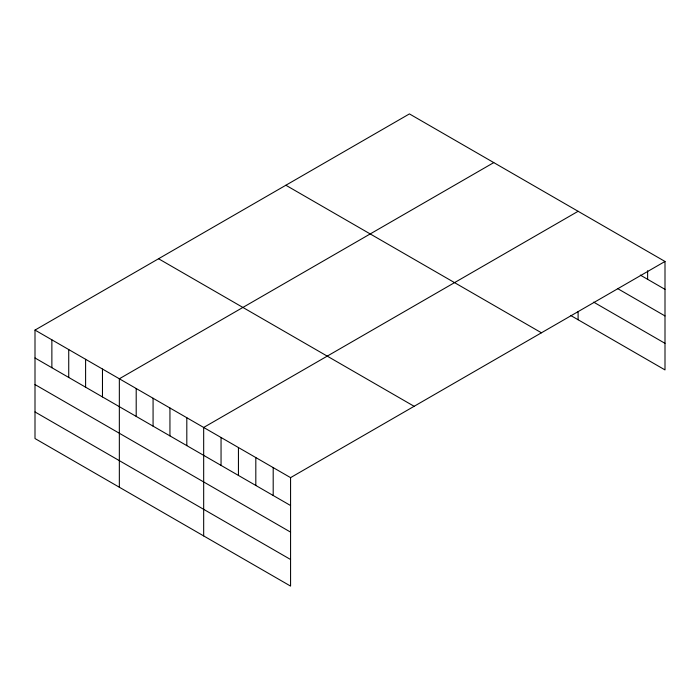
<?xml version="1.0" encoding="UTF-8"?>
<svg xmlns="http://www.w3.org/2000/svg" width="700" height="700" viewBox="0 0 700 700"><rect width="100%" height="100%" fill="white"/><g stroke="black" fill="none" stroke-linecap="round" stroke-linejoin="round"><path stroke-width="1.05" d="M35 330.085L290.57 477.636L290.57 586.093L35 438.541L35 330.085L409.43 113.907L665 261.459L665 369.915L570.605 315.42M493.771 162.601L119.341 378.779L119.341 487.235M578.104 211.295L203.674 427.464L203.674 535.92M290.57 477.636L665 261.459M640.308 275.091L665 289.354M617.435 288.479L665 315.936M593.653 302.137L665 343.332M285.871 185.246L541.441 332.797M158.559 258.746L414.129 406.297M35 357.98L290.57 505.531M35 384.562L290.57 532.114M35 411.95L290.57 559.501M647.622 270.734L647.622 279.317M578.104 311.57L578.104 319.751M273.192 467.6L273.192 495.495M255.815 457.573L255.815 485.459M238.438 447.536L238.438 475.431M221.051 437.5L221.051 465.395M186.812 417.734L186.812 445.62M169.942 407.995L169.942 435.881M153.072 398.256L153.072 426.142M136.202 388.517L136.202 416.404M102.471 369.04L102.471 396.926M85.601 359.301L85.601 387.188M68.731 349.562L68.731 377.449M51.87 339.824L51.87 367.71"/></g></svg>
